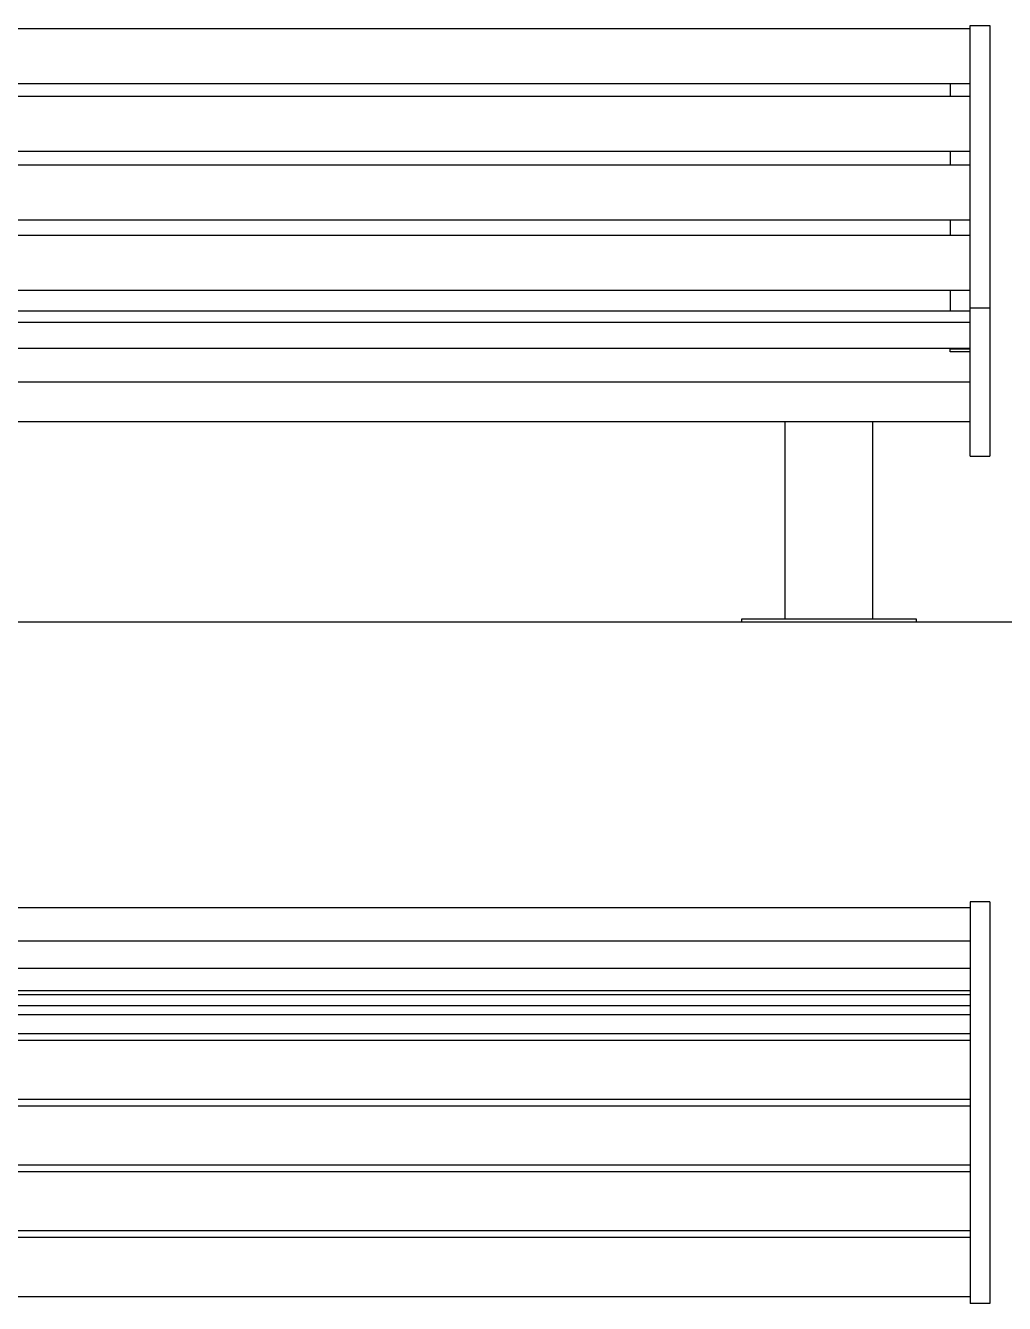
# Model space of a CAD drawing. Header units: millimetres. Extents: x 4238 to 14021, y -44 to 5418.
# Drawn here: x 5727 to 7215, y 83 to 2027 of the extents above; entities that cross this region are included whole.
import ezdxf

# ---------------------------------------------------------------- set-up
doc = ezdxf.new("R2010")
doc.units = ezdxf.units.MM
doc.layers.add('cad-block.com', color=250, linetype='Continuous')

# ---------------------------------------------------------------- blocks, each defined once
blk = doc.blocks.new('bench 1_front_cad-block.com')
at = {"color": 0}
for p, q in [((-964.6, 907.4), (-994.6, 907.4)), ((-994.6, 907.4), (-994.6, 252.3)), ((-964.6, 252.3), (-964.6, 907.4)), ((964.6, 902.4), (-964.6, 902.4)), ((964.6, 907.4), (994.6, 907.4)), ((964.6, 252.3), (964.6, 907.4)), ((994.6, 907.4), (994.6, 252.3)), ((964.6, 818.9), (-964.6, 818.9)), ((-935, 799.4), (-935, 818.9)), ((935, 799.4), (935, 818.9)), ((964.6, 799.4), (-964.6, 799.4)), ((964.6, 715.9), (-964.6, 715.9)), ((-935, 694.8), (-935, 715.9)), ((935, 694.8), (935, 715.9)), ((964.6, 694.8), (-964.6, 694.8)), ((964.6, 611.3), (-964.6, 611.3)), ((-935, 588), (-935, 611.3)), ((935, 588), (935, 611.3)), ((964.6, 588), (-964.6, 588)), ((964.6, 504.5), (-964.6, 504.5)), ((-935, 472.7), (-935, 504.5)), ((935, 472.7), (935, 504.5)), ((-994.6, 477.4), (-964.6, 477.4)), ((-994.6, 477.4), (-964.6, 477.4)), ((964.6, 472.7), (-964.6, 472.7)), ((994.6, 477.4), (964.6, 477.4)), ((994.6, 477.4), (964.6, 477.4)), ((964.6, 455.5), (-964.6, 455.5)), ((964.6, 415.9), (-964.6, 415.9)), ((-964.6, 415), (-934.6, 415)), ((-964.6, 411), (-934.6, 411)), ((-934.6, 411), (-934.6, 415.9)), ((934.6, 411), (934.6, 415.9)), ((964.6, 415), (934.6, 415)), ((964.6, 411), (934.6, 411)), ((964.6, 365), (-964.6, 365)), ((-964.6, 305), (964.6, 305)), ((-816.4, 5), (-816.4, 305)), ((-683.4, 5), (-683.4, 305)), ((683.6, 5), (683.6, 305)), ((816.6, 5), (816.6, 305)), ((-964.6, 252.3), (-994.6, 252.3)), ((964.6, 252.3), (994.6, 252.3)), ((-882.5, 5), (-617.5, 5)), ((-882.5, 0), (-882.5, 5)), ((-617.5, 0), (-882.5, 0)), ((-814.9, 5), (-684.9, 5)), ((-617.5, 5), (-617.5, 0)), ((617.5, 5), (882.5, 5)), ((617.5, 0), (617.5, 5)), ((882.5, 0), (617.5, 0)), ((685.1, 5), (815.1, 5)), ((882.5, 5), (882.5, 0))]:
    blk.add_line(p, q, dxfattribs=at)
blk = doc.blocks.new('bench 1_top_cad-block.com')
at = {"color": 0}
for p, q in [((-994.6, 9), (-994.6, -602)), ((-994.6, 9), (-964.6, 9)), ((-964.6, 9), (-964.6, -602)), ((-964.6, 0), (964.6, 0)), ((994.6, 9), (964.6, 9)), ((964.6, 9), (964.6, -602)), ((994.6, 9), (994.6, -602)), ((964.6, -51.2), (-964.6, -51.2)), ((964.6, -92.7), (-964.6, -92.7)), ((964.6, -126.5), (-964.6, -126.5)), ((964.6, -132.5), (-964.6, -132.5)), ((964.6, -149.3), (-964.6, -149.3)), ((964.6, -162.9), (-964.6, -162.9)), ((-964.6, -191.3), (964.6, -191.3)), ((-964.6, -201.3), (964.6, -201.3)), ((-964.6, -291.3), (964.6, -291.3)), ((-964.6, -301.3), (964.6, -301.3)), ((-964.6, -391.3), (964.6, -391.3)), ((-964.6, -401.3), (964.6, -401.3)), ((-964.6, -491.3), (964.6, -491.3)), ((-964.6, -501.3), (964.6, -501.3)), ((-994.6, -602), (-964.6, -602)), ((-964.6, -591.3), (964.6, -591.3)), ((994.6, -602), (964.6, -602))]:
    blk.add_line(p, q, dxfattribs=at)

msp = doc.modelspace()

# ---------------------------------------------------------------- linework, layer by layer
at = {"layer": 'cad-block.com'}
msp.add_line((14021.3, 1119.8), (4238.4, 1119.8), dxfattribs=at)

# ---------------------------------------------------------------- block references
for name, p in [('bench 1_front_cad-block.com', (6198.4, 1119.8)), ('bench 1_top_cad-block.com', (6198.4, 685.4))]:
    msp.add_blockref(name, p, dxfattribs=at)

doc.saveas('drawing.dxf')
